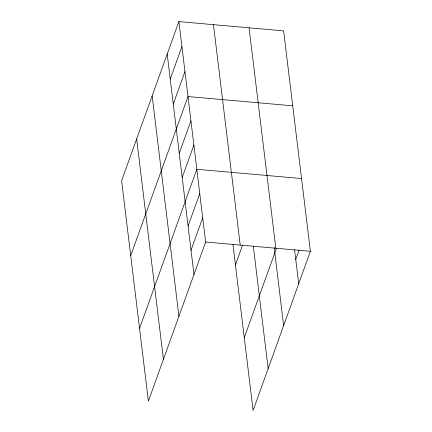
<?xml version="1.0" encoding="UTF-8"?>
<svg xmlns="http://www.w3.org/2000/svg" width="432" height="432" viewBox="0 0 432 432"><rect width="100%" height="100%" fill="white"/><g stroke="black" fill="none" stroke-linecap="round" stroke-linejoin="round"><path stroke-width="0.65" d="M178.891 21.6L121.613 180.7L148.376 401.134L205.654 242.028L178.891 21.6L283.624 30.866L310.387 251.3L253.109 410.4L232.972 244.539M170.23 79.061L181.926 46.58M173.264 104.042L184.955 71.566M130.712 255.647L187.99 96.547L292.723 105.813M179.242 153.268L190.933 120.793M182.185 177.52L193.876 145.039M139.541 328.39L196.825 169.285L301.558 178.556M188.071 226.012L199.768 193.536M191.02 250.258L202.711 217.782M235.445 264.919L242.514 245.29M244.274 337.657L276.415 248.389M295.753 259.529L299.128 250.16M205.654 242.028L310.387 251.3M294.559 249.696L298.696 283.775M249.064 27.81L275.827 248.238M274.185 247.579L283.651 325.561M253.276 246.067L268.153 368.615M213.457 24.656L240.219 245.09M167.2 54.076L193.963 274.509M152.156 95.866L178.918 316.294M136.652 138.915L163.415 359.343"/></g></svg>
